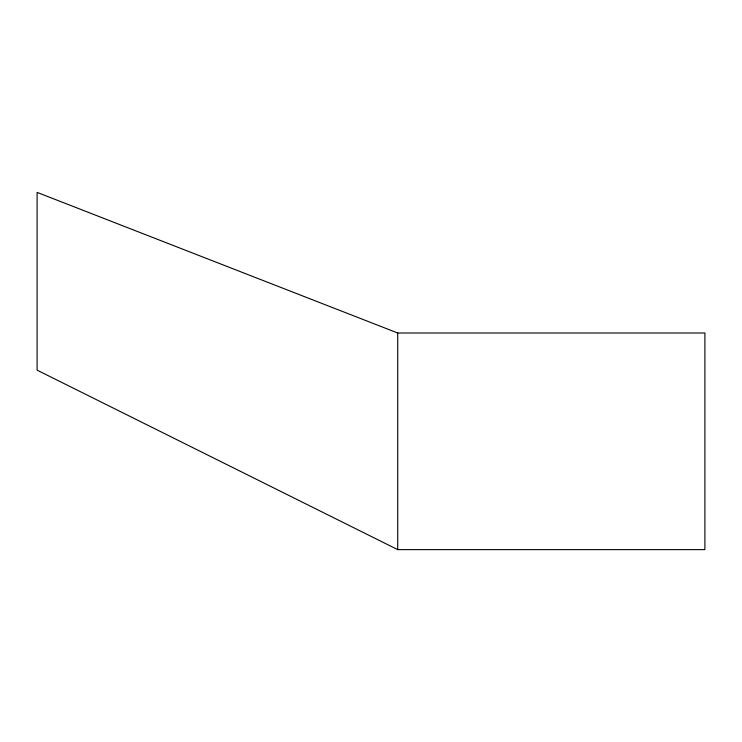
<?xml version="1.0" encoding="UTF-8"?>
<svg xmlns="http://www.w3.org/2000/svg" width="742" height="742" viewBox="0 0 742 742"><rect width="100%" height="100%" fill="white"/><g stroke="black" fill="none" stroke-linecap="round" stroke-linejoin="round"><path stroke-width="1.11" d="M397.712 333L704.9 333L704.9 549.618L397.712 549.618L37.1 370.147L37.1 192.382L397.712 333L397.712 549.618"/></g></svg>
